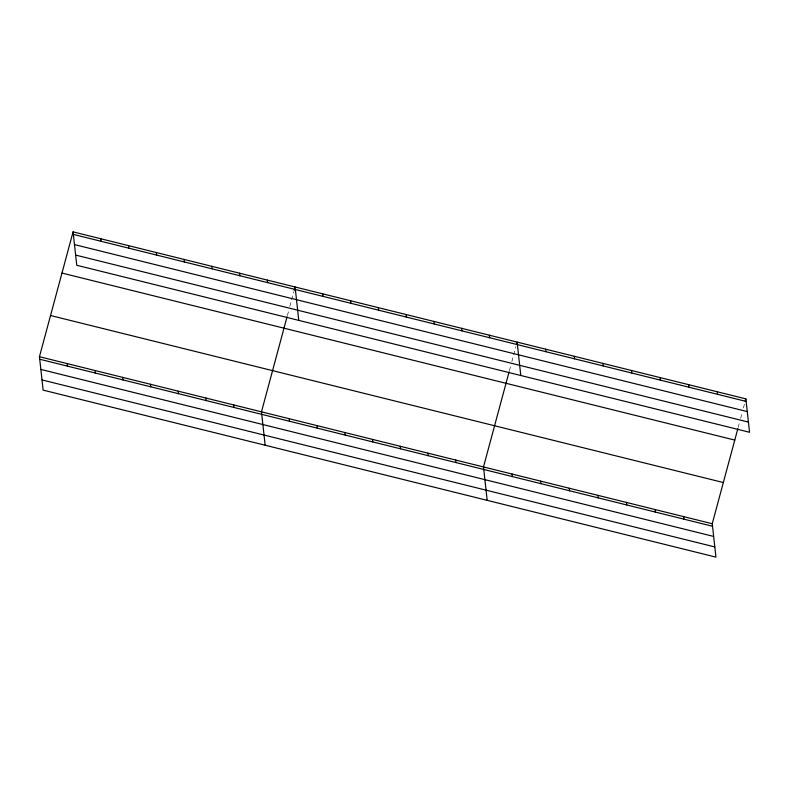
<?xml version="1.0" encoding="UTF-8"?>
<svg xmlns="http://www.w3.org/2000/svg" width="789" height="789" viewBox="0 0 789 789"><rect width="100%" height="100%" fill="white"/><g stroke="black" fill="none" stroke-linecap="round" stroke-linejoin="round"><path stroke-width="0.59" stroke-dasharray="3.94 2.96" d="M287.383 315.6L288.932 309.88M289.849 306.438L293.863 291.565M509.408 370.712L510.947 364.991M511.874 361.559L515.878 346.677M738.159 427.49L739.697 421.77M740.624 418.338L742.163 412.617M743.396 408.041L744.629 403.465"/><path stroke-width="1.18" d="M737.853 428.634L712.24 523.728L715.929 557.123L43.139 390.121L39.45 356.717L73.071 231.877L745.861 398.879L749.55 432.283L76.76 265.272L73.071 231.877M287.078 316.744L261.475 411.838L265.163 445.233M294.169 290.421L295.096 286.989L298.775 320.383M509.102 371.856L483.489 466.95L487.178 500.344M516.499 344.389L517.111 342.101L520.799 375.495M745.25 401.177L745.861 398.879M73.347 234.402L746.138 401.414M74.472 244.59L747.262 411.592M75.636 255.084L748.426 422.095M61.976 273.073L734.766 440.084M50.545 315.521L723.335 482.533M39.45 356.717L712.24 523.728M39.726 359.242L712.526 526.253M40.85 369.43L713.65 536.441M42.014 379.933L714.804 546.935M717.27 391.788L717.546 394.313M688.679 384.687L688.955 387.212M683.649 516.637L683.925 519.162M660.077 377.586L660.363 380.111M655.057 509.536L655.334 512.061M631.486 370.495L631.762 373.019M626.466 502.435L626.742 504.96M602.895 363.394L603.171 365.918M597.865 495.344L598.151 497.869M574.303 356.293L574.579 358.817M569.273 488.243L569.55 490.768M545.712 349.202L545.988 351.726M540.682 481.142L540.958 483.667M512.091 474.041L512.367 476.566M489.358 335.207L489.644 337.741M461.604 328.323L461.89 330.847M455.736 460.056L456.022 462.581M433.851 321.429L434.137 323.954M427.983 453.172L428.269 455.697M406.098 314.545L406.384 317.07M400.24 446.278L400.516 448.803M378.345 307.651L378.631 310.176M372.487 439.394L372.763 441.919M350.602 300.767L350.878 303.292M344.734 432.5L345.01 435.025M322.849 293.873L323.125 296.398M316.981 425.616L317.257 428.141M289.228 418.722L289.504 421.247M267.343 280.095L267.619 282.62M239.59 273.211L239.866 275.736M233.722 404.944L233.998 407.469M211.837 266.317L212.113 268.842M205.968 398.06L206.245 400.585M184.084 259.433L184.36 261.958M178.215 391.166L178.492 393.691M156.33 252.539L156.607 255.064M150.462 384.273L150.738 386.807M128.577 245.655L128.854 248.18M122.709 377.389L122.985 379.913M100.824 238.761L101.1 241.286M94.956 370.495L95.232 373.019M67.203 363.611L67.479 366.135"/></g></svg>
